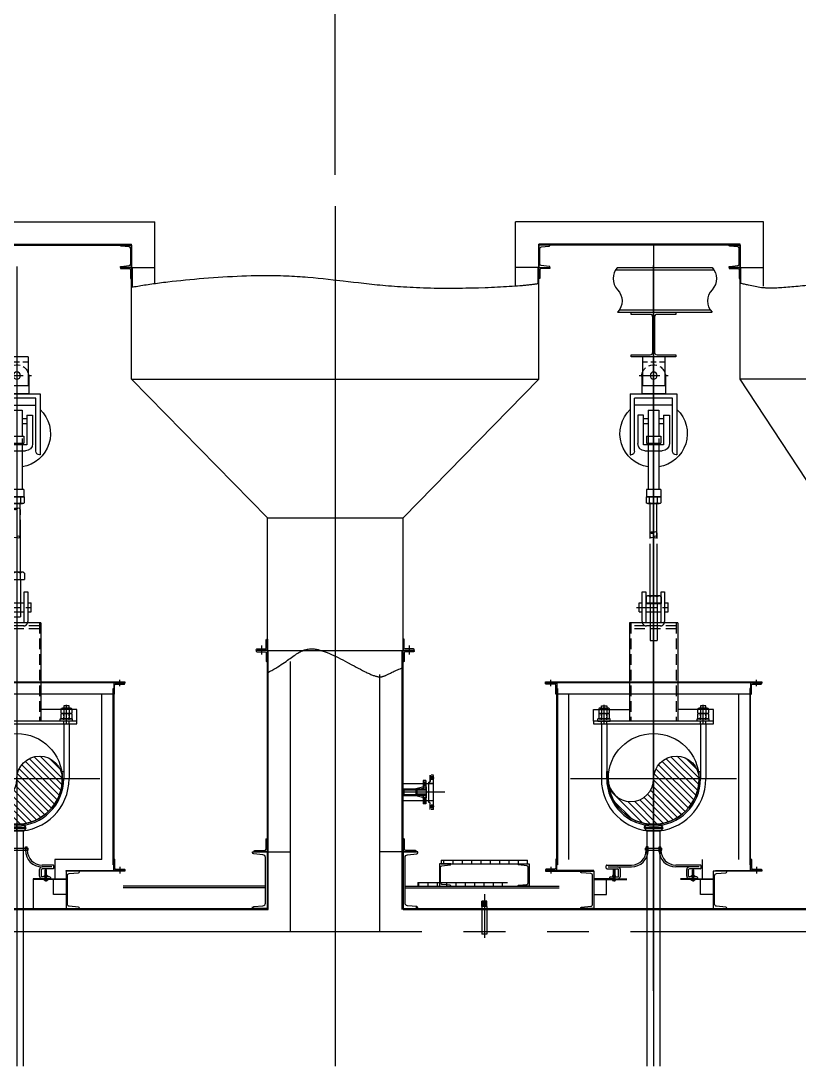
# Model space of a CAD drawing. Header units: millimetres. Extents: x 0 to 134087, y -49114 to 20834.
# Drawn here: x 131038 to 131690, y -39857 to -38981 of the extents above; entities that cross this region are included whole.
import ezdxf

# ---------------------------------------------------------------- set-up
doc = ezdxf.new("R2010")
doc.units = ezdxf.units.MM
doc.header["$LTSCALE"] = 35
for name, pattern in [('CENTER', [7, 4, -1, 1, -1]), ('JNK-CENTER', [34, 30, -1.5, 1, -1.5]), ('JNK-HIDDEN', [3, 2, -1]), ('JNK-PHANTOM', [15, 10, -1, 1, -1, 1, -1]), ('PHA', [30, 20, -2, 2, -2, 2, -2])]:
    doc.linetypes.add(name, pattern=pattern)
for name, color, linetype in [('C', 1, 'CENTER'), ('CEN-R', 1, 'JNK-CENTER'), ('CON-C', 4, 'Continuous'), ('CON-G', 3, 'Continuous'), ('CON-W', 7, 'Continuous'), ('CON-Y', 2, 'Continuous'), ('CONT-Y', 2, 'Continuous'), ('Dim-W', 7, 'Continuous'), ('HID-Y', 2, 'JNK-HIDDEN'), ('PAN-W', 6, 'PHA'), ('PHA-M', 6, 'JNK-PHANTOM'), ('PHA-W', 7, 'JNK-PHANTOM'), ('REF-R', 2, 'JNK-PHANTOM'), ('rev-1', 2, 'Continuous'), ('STL-OBJT', 7, 'Continuous'), ('TITLE', 7, 'Continuous')]:
    doc.layers.add(name, color=color, linetype=linetype)
doc.layers.add('CONT-G', color=3, linetype='Continuous', lineweight=25)

# ---------------------------------------------------------------- blocks, each defined once
blk = doc.blocks.new('pipesece')
at = {"layer": 'CON-W'}
blk.add_lwpolyline([(0.5, 0, 0.44), (0, 0, -0.44), (-0.5, 0, -0.44), (0, 0)], format="xyb", dxfattribs=at)
blk.add_lwpolyline([(-0.45, 0, 0.31383), (0, 0, 0.31383)], format="xyb", close=True, dxfattribs=at)
blk = doc.blocks.new('A$C59B53160')
at = {"layer": 'PHA-M'}
for p, q in [((-23.6, 235.8, -596.2), (-23.6, 659.9, -596.2)), ((23.6, 235.8, -596.2), (23.6, 659.9, -596.2)), ((-50.8, 229.2, -596.2), (-50.8, 186.1, -596.2)), ((38.4, 235.8, -596.2), (-38.4, 235.8, -596.2)), ((-23.7, 186.1, -596.2), (-23.7, 229.2, -596.2)), ((23.7, 186.1, -596.2), (23.7, 229.2, -596.2)), ((50.8, 229.2, -596.2), (50.8, 186.1, -596.2)), ((-50.8, 186.1, -596.2), (50.8, 186.1, -596.2)), ((-23.7, 186.1, -596.2), (-23.7, -63.4, -596.2)), ((23.7, 186.1, -596.2), (23.7, -63.4, -596.2)), ((-23.7, -63.4, -596.2), (23.7, -63.4, -596.2))]:
    blk.add_line(p, q, dxfattribs=at)
for centre, radius, start, end in [((-37.3, 218.6, -596.2), 17.2, 38.08711, 141.91289), ((0, 189.6, -596.2), 46.2, 59.10912, 120.89088), ((37.3, 218.6, -596.2), 17.2, 38.08711, 141.91289)]:
    blk.add_arc(centre, radius, start, end, dxfattribs=at)
at = {"layer": 'PHA-W', "xscale": 47.25751289335312, "yscale": 47.25751289335312, "zscale": 47.25751289335312}
blk.add_blockref('pipesece', (0, 659.9, -596.2), dxfattribs=at)
blk = doc.blocks.new('SP-FE2')
at = {"color": 1, "linetype": 'CENTER'}
blk.add_line((97.4, -104.1), (-97.6, -104.1), dxfattribs=at)
at = {"layer": 'CEN-R'}
blk.add_line((0, 58), (0, -1229), dxfattribs=at)
at = {"layer": 'CON-Y'}
blk.add_circle((-0.1, -104.1), 23.8, dxfattribs=at)
for start, end in [(133.81816, 260.83148), (279.1699, 46.18184)]:
    blk.add_arc((0, -494.1), 225.5, start, end, dxfattribs=at)
at = {"layer": 'CONT-Y'}
for p, q in [((-75, 20.9), (-75, -173)), ((-75, 20.9), (75, 20.9)), ((75, 20.9), (75, -173)), ((-40.3, -11.3), (-75, -11.3)), ((18.1, -11.3), (-17.5, -11.3)), ((75, -11.3), (40, -11.3)), ((-79.5, -110.9), (-79.5, -226.9)), ((79.5, -110.9), (79.5, -226.9)), ((-75, -173), (75, -173)), ((156.1, -226.9), (-156.1, -226.9)), ((-156.1, -226.9), (-156.1, -635.6)), ((-127.4, -255.9), (127.4, -255.9)), ((-127.4, -611.6), (-127.4, -255.9)), ((-79.5, -226.9), (79.5, -226.9)), ((127.4, -611.6), (127.4, -255.9)), ((156.1, -226.9), (156.1, -635.6)), ((-127.4, -303.9), (127.4, -303.9)), ((35.9, -336.4), (-35.9, -336.4)), ((-35.9, -336.4), (-35.9, -510.3)), ((35.9, -336.4), (35.9, -510.3)), ((-105.8, -370.1), (-105.8, -561)), ((-66.7, -370.1), (-105.8, -370.1)), ((-66.7, -370.1), (-66.7, -569.1)), ((-66.7, -394), (-35.9, -394)), ((35.9, -394), (66.7, -394)), ((66.7, -569.1), (66.7, -370.1)), ((66.7, -370.1), (105.8, -370.1)), ((105.8, -370.1), (105.8, -561)), ((-66.7, -427.5), (-35.9, -427.5)), ((35.9, -427.5), (66.7, -427.5)), ((47.9, -510.3), (-47.9, -510.3)), ((-47.9, -510.3), (-47.9, -558.2)), ((47.9, -558.2), (-47.9, -558.2)), ((-35.9, -526.6), (-35.9, -869)), ((-35.9, -558.2), (-35.9, -569.1)), ((35.9, -499), (35.9, -869)), ((35.9, -558.2), (35.9, -569.1)), ((47.9, -510.3), (47.9, -558.2)), ((-66.7, -569.1), (66.7, -569.1)), ((57.9, -608.9), (-57.9, -608.9)), ((-35.9, -608.9), (-35.9, -869)), ((35.9, -608.9), (35.9, -869)), ((-156.1, -635.6), (-151.4, -635.6)), ((156.1, -635.6), (151.4, -635.6)), ((-47.9, -869), (47.9, -869)), ((-47.9, -869), (-47.9, -916.9)), ((47.9, -869), (47.9, -916.9)), ((49, -916.9), (-49, -916.9)), ((-49, -916.9), (-49, -957.6)), ((-47.9, -916.9), (47.9, -916.9)), ((38, -963.2), (-38, -963.2)), ((-27, -957.6), (-27, -916.9)), ((25.6, -963.2), (-25.6, -963.2)), ((-22.2, -1186.9), (-22.2, -963.2)), ((22.2, -1186.9), (22.2, -963.2)), ((27, -957.6), (27, -916.9)), ((49, -916.9), (49, -957.6))]:
    blk.add_line(p, q, dxfattribs=at)
for centre, radius, start, end in [((0, -110.9), 79.5, 146.99817, 180), ((0, -110.9), 79.5, 122.59536, 146.99817), ((0, -110.9), 79.5, 66.30972, 106.00822), ((0, -110.9), 79.5, 33.00183, 46.57738), ((0, -110.9), 79.5, 0, 33.00183), ((-151.4, -611.6), 24, 270, 0), ((-57.9, -561), 47.9, 180, 270), ((57.9, -561), 47.9, 270, 0), ((151.4, -611.6), 24, 180, 270), ((-38, -949.6), 13.6, 216.07813, 323.92187), ((0, -894.9), 68.3, 246.67488, 293.32512), ((38, -949.6), 13.6, 216.07813, 323.92187)]:
    blk.add_arc(centre, radius, start, end, dxfattribs=at)
blk.add_ellipse((-11.1, -1186.9), major_axis=(-11.1, 0), ratio=0.480082, dxfattribs=at)
blk.add_ellipse((11.1, -1186.9), major_axis=(11.1, 0), ratio=0.480082, start_param=3.141593, end_param=6.283185, dxfattribs=at)
blk = doc.blocks.new('pipesec')
at = {"layer": 'CON-W'}
for p, q in [((0.121, 0.485), (0.485, 0.121)), ((0.244, 0.437), (0.437, 0.244)), ((0.248, 0.284), (0.499, 0.033)), ((0.23, 0.153), (0.489, -0.105)), ((0.247, 0.211), (0.498, -0.041)), ((0.012, 0), (0.36, -0.347)), ((0.075, 0.011), (0.394, -0.308)), ((0.126, 0.034), (0.425, -0.264)), ((0.169, 0.066), (0.451, -0.216)), ((0.204, 0.105), (0.473, -0.163)), ((-0.193, -0.092), (0.181, -0.466)), ((-0.156, -0.055), (0.232, -0.443)), ((-0.111, -0.026), (0.279, -0.415)), ((-0.056, -0.006), (0.321, -0.383)), ((-0.243, -0.191), (0.063, -0.496)), ((-0.223, -0.136), (0.125, -0.484)), ((-0.25, -0.258), (-0.008, -0.5)), ((-0.227, -0.355), (-0.105, -0.477))]:
    blk.add_line(p, q, dxfattribs=at)
blk.add_lwpolyline([(0, 0.5, -1), (0, 0, 1), (0, -0.5, 1)], format="xyb", dxfattribs=at)
blk = doc.blocks.new('A$C1C12395C')
at = {"layer": 'CEN-R'}
blk.add_line((0, 0), (0, 44.4), dxfattribs=at)
at = {"layer": 'CONT-G'}
for p, q in [((-61.1, 24.3), (-46.8, 44.4)), ((-61.1, 19.3), (-61.1, 24.3)), ((-61.1, 24.3), (61.1, 24.3)), ((-61.1, 19.3), (61.1, 19.3)), ((-61.1, 19.3), (-51, 5)), ((-44.4, 0), (-51, 5)), ((-51, 5), (51, 5)), ((-46.8, 44.4), (46.8, 44.4)), ((-44.4, 0), (44.4, 0)), ((44.4, 0), (51, 5)), ((61.1, 24.3), (46.8, 44.4)), ((61.1, 19.3), (51, 5)), ((61.1, 19.3), (61.1, 24.3))]:
    blk.add_line(p, q, dxfattribs=at)
blk = doc.blocks.new('A$C3B5754AF')
at = {"layer": 'CON-G'}
for p, q in [((-81.1, 32), (-27.5, 32)), ((-72.3, 28.6), (-72.3, -0.6)), ((-36.3, 28.6), (-36.3, -0.6)), ((-81.1, -4), (-27.5, -4)), ((-81.1, -4), (-27.5, -4)), ((-81.1, -40), (-27.5, -40)), ((-72.3, -7.4), (-72.3, -36.6)), ((-36.3, -7.4), (-36.3, -36.6))]:
    blk.add_line(p, q, dxfattribs=at)
for points in [[(-18.3, 28.6, 0.372659), (-36.3, 28.6, 0.186242), (-72.3, 28.6, 0.372659), (-90.3, 28.6), (-90.3, -0.6, 0.372659), (-72.3, -0.6, 0.186242), (-36.3, -0.6, 0.372659), (-18.3, -0.6)], [(-18.3, -7.4, 0.372659), (-36.3, -7.4, 0.186242), (-72.3, -7.4, 0.372659), (-90.3, -7.4), (-90.3, -36.6, 0.372659), (-72.3, -36.6, 0.186242), (-36.3, -36.6, 0.372659), (-18.3, -36.6)]]:
    blk.add_lwpolyline(points, format="xyb", close=True, dxfattribs=at)
blk = doc.blocks.new('A$C4ECB5571')
at = {"layer": 'CON-W', "color": 3}
for p, q in [((140, 128), (-188, 128)), ((-188, 64), (-188, 128)), ((-188, 64), (140, 64)), ((140, 64), (140, 128))]:
    blk.add_line(p, q, dxfattribs=at)
blk.add_lwpolyline([(-96, 416), (-96, 480), (48, 480), (48, 416)], dxfattribs=at)
at = {"layer": 'Dim-W', "color": 1}
for p, q in [((-24, 0), (-24, 501)), ((-24, 56), (-24, 480))]:
    blk.add_line(p, q, dxfattribs=at)
at = {"layer": 'HID-Y', "color": 2}
for points in [[(-96, 0), (-96, 320)], [(48, 0), (48, 320)]]:
    blk.add_lwpolyline(points, dxfattribs=at)
at = {"layer": 'CON-W', "xscale": 4, "yscale": 4, "zscale": 4}
blk.add_blockref('A$C3B5754AF', (193, 288), dxfattribs=at)
blk = doc.blocks.new('A$C31321E1F')
at = {"layer": 'C'}
blk.add_line((-114.5, 1150.4), (119.8, 1150.4), dxfattribs=at)
at = {"layer": 'CEN-R'}
for p, q in [((0, 1280.4), (0, -582.1)), ((397.9, 0), (-397.9, 0)), ((0, -450.9), (0, -555.9)), ((0, -450.9), (0, -555.9))]:
    blk.add_line(p, q, dxfattribs=at)
at = {"layer": 'CON-W', "color": 3}
for p, q in [((402.2, 386.2), (-402.2, 386.2)), ((-402.2, 386.2), (-402.2, 370.2)), ((-402.2, 370.2), (402.2, 370.2)), ((-350.2, 370.2), (-350.2, 0)), ((-314.2, 370.2), (-314.2, 0)), ((314.2, 370.2), (314.2, 0)), ((350.2, 370.2), (350.2, 0)), ((402.2, 370.2), (402.2, 386.2)), ((-314.2, 0), (-314.2, 50)), ((-314.2, 50), (-304.7, 50)), ((-304.7, 50), (-304.7, 0))]:
    blk.add_line(p, q, dxfattribs=at)
at = {"layer": 'CON-W'}
blk.add_line((-338.2, 370.2), (-314.2, 370.2), dxfattribs=at)
at = {"layer": 'CON-W', "color": 3}
for points in [[(-402.2, 386.2), (-402.2, 466.2), (-161.9, 466.2)], [(402.2, 386.2), (402.2, 466.2), (161.9, 466.2)], [(304.7, 0), (304.7, 50), (314.2, 50), (314.2, 0)]]:
    blk.add_lwpolyline(points, dxfattribs=at)
at = {"layer": 'CON-W'}
blk.add_circle((0, 0), 304.7, dxfattribs=at)
blk.add_circle((0, 0), 304.7, dxfattribs=at)
at = {"layer": 'CON-W', "color": 3}
for radius in [350.2, 314.2, 304.7]:
    blk.add_arc((0, 0), radius, 180, 0, dxfattribs=at)
at = {"layer": 'CONT-G'}
for p, q in [((-161.9, 1045.4), (-161.9, 386.2)), ((161.9, 1045.4), (-161.9, 1045.4)), ((161.9, 1045.4), (161.9, 386.2))]:
    blk.add_line(p, q, dxfattribs=at)
at = {"layer": 'HID-Y', "color": 2}
for p, q in [((-151.6, 1045.4), (-151.6, 386.2)), ((151.6, 1025.4), (-151.6, 1025.4)), ((151.6, 1005.4), (-151.6, 1005.4)), ((151.6, 1045.4), (151.6, 386.2))]:
    blk.add_line(p, q, dxfattribs=at)
at = {"layer": 'PAN-W'}
for p, q in [((-96.9, 1180.4), (-76.9, 1180.4)), ((-96.9, 1120.4), (-96.9, 1180.4)), ((-52.9, 1180.4), (50, 1180.4)), ((74, 1180.4), (96.9, 1180.4)), ((96.9, 1120.4), (96.9, 1180.4)), ((-96.9, 1120.4), (-76.9, 1120.4)), ((-52.9, 1120.4), (50, 1120.4)), ((74, 1120.4), (96.9, 1120.4))]:
    blk.add_line(p, q, dxfattribs=at)
blk.add_lwpolyline([(-52.9, 1055.4, 0.414214), (-46.9, 1049.4), (44, 1049.4, 0.414214), (50, 1055.4), (50, 1255.4), (74, 1255.4), (74, 1055.4, -0.414214), (44, 1025.4), (-46.9, 1025.4, -0.414214), (-76.9, 1055.4), (-76.9, 1255.4), (-52.9, 1255.4)], format="xyb", close=True, dxfattribs=at)
at = {"xscale": -609.4, "yscale": 609.4, "zscale": 609.4, "rotation": 90}
blk.add_blockref('pipesec', (0, 0), dxfattribs=at)
at = {"layer": 'CON-W', "yscale": 0.25, "zscale": 0.25}
for p, xscale in [((-326.2, 370.2), 0.25), ((326.2, 370.2), -0.25)]:
    blk.add_blockref('A$C4ECB5571', p, dxfattribs=dict(at, xscale=xscale))
blk = doc.blocks.new("4'' O2")
at = {"layer": 'CEN-R'}
blk.add_line((275.61, 0), (0, 0), dxfattribs=at)
at = {"layer": 'CON-Y'}
for p, q in [((176, 71.15), (176, 114.5)), ((176, 114.5), (176, 71.95)), ((200, -78.6), (200, 78.6)), ((200, -78.6), (200, 78.6)), ((200, 57.15), (0, 57.15)), ((167, -67.45), (167, 67.45)), ((171.5, 67.45), (167, 67.45)), ((200, 58.05), (167, 58.05)), ((200, -57.15), (0, -57.15)), ((200, -58.05), (167, -58.05)), ((171.5, -67.45), (167, -67.45)), ((176, -114.5), (176, -71.95)), ((200, -78.6), (198.4, -78.6)), ((198.4, -114.5), (198.4, -78.6))]:
    blk.add_line(p, q, dxfattribs=at)
for centre, start, end in [((171.5, 71.95), 270, 0), ((171.5, -71.95), 0, 90)]:
    blk.add_arc(centre, 4.5, start, end, dxfattribs=at)
at = {"layer": 'HID-Y', "ltscale": 0.2}
for p, q in [((203, 95.25), (173, 95.25)), ((198.4, 114.5), (176, 114.5)), ((198.4, 104.75), (176, 104.75)), ((198.4, 85.75), (176, 85.75)), ((198.4, 78.6), (198.4, 114.5)), ((200, 78.6), (198.4, 78.6)), ((203, -95.25), (173, -95.25)), ((198.4, -85.75), (176, -85.75)), ((198.4, -104.75), (176, -104.75)), ((198.4, -114.5), (176, -114.5))]:
    blk.add_line(p, q, dxfattribs=at)
for points in [[(198.4, 85.75), (198.4, 104.75), (176, 85.75), (176, 104.75)], [(198.4, -104.75), (198.4, -85.75), (176, -104.75), (176, -85.75)]]:
    blk.add_solid(points, dxfattribs=at)
blk = doc.blocks.new('N-FLG SIDE 1.00 300 WNRF')
at = {"layer": 'CEN-R'}
for p, q in [((-44.5, 2), (-44.5, -19.5)), ((0, 21.8), (0, -163.5)), ((44.5, 2), (44.5, -19.5))]:
    blk.add_line(p, q, dxfattribs=at)
at = {"layer": 'CON-Y'}
for p, q in [((-25.4, 0), (-25.4, -1.6)), ((-25.4, 0), (25.4, 0)), ((-13.3, 0), (-13.3, -61.9)), ((13.3, 0), (13.3, -61.9)), ((25.4, 0), (25.4, -1.6)), ((-62, -1.6), (-62, -17.5)), ((-62, -1.6), (-25.4, -1.6)), ((-62, -17.5), (-30.5, -17.5)), ((-54, -1.6), (-54, -17.5)), ((-34.9, -1.6), (-34.9, -17.5)), ((-26.1, -21), (-16.8, -61.9)), ((-16.8, -61.9), (16.8, -61.9)), ((26.1, -21), (16.8, -61.9)), ((25.4, -1.6), (62, -1.6)), ((30.5, -17.5), (62, -17.5)), ((35, -1.6), (35, -17.5)), ((54, -1.6), (54, -17.5)), ((62, -1.6), (62, -17.5)), ((-16.7, -150), (16.7, -150))]:
    blk.add_line(p, q, dxfattribs=at)
blk.add_lwpolyline([(-16.7, -150), (-16.7, -61.9), (16.7, -61.9), (16.7, -150)], dxfattribs=at)
for centre, start, end in [((-30.5, -22), 12.87675, 90), ((30.5, -22), 90, 167.12325)]:
    blk.add_arc(centre, 4.5, start, end, dxfattribs=at)
blk = doc.blocks.new('A$C3C2347C1')
at = {"layer": 'CON-G'}
blk.add_blockref('N-FLG SIDE 1.00 300 WNRF', (0, 150), dxfattribs=at)
blk = doc.blocks.new('N-FLG SIDE 1.50 300 WNRF')
at = {"layer": 'CEN-R'}
for p, q in [((-57.1, 3), (-57.1, -27)), ((0, 15), (0, -166)), ((57.2, 3), (57.2, -27))]:
    blk.add_line(p, q, dxfattribs=at)
at = {"layer": 'CON-G'}
blk.add_line((-24.2, -68.3), (24.2, -68.3), dxfattribs=at)
at = {"layer": 'CON-Y'}
for p, q in [((-36.5, 0), (-36.5, -1.6)), ((-36.5, 0), (36.5, 0)), ((-20.4, 0), (-20.4, -68.3)), ((20.5, 0), (20.5, -68.3)), ((36.5, 0), (36.5, -1.6)), ((-78, -1.6), (-36.5, -1.6)), ((-78, -1.6), (-78, -21)), ((-78, -21), (-38.5, -21)), ((-68.1, -1.6), (-68.1, -21)), ((-46.1, -1.6), (-46.1, -21)), ((-34.2, -24.5), (-24.2, -68.3)), ((-24.2, -68.3), (24.2, -68.3)), ((-24.2, -150), (-24.2, -68.3)), ((34.2, -24.5), (24.2, -68.3)), ((24.2, -68.3), (24.2, -150)), ((36.5, -1.6), (78, -1.6)), ((38.5, -21), (78, -21)), ((46.2, -1.6), (46.2, -21)), ((68.2, -1.6), (68.2, -21)), ((78, -1.6), (78, -21)), ((-24.2, -150), (24.2, -150))]:
    blk.add_line(p, q, dxfattribs=at)
for centre, start, end in [((-38.5, -25.5), 12.86184, 90), ((38.5, -25.5), 90, 167.13816)]:
    blk.add_arc(centre, 4.5, start, end, dxfattribs=at)
blk = doc.blocks.new('A$C0E694495')
at = {"layer": 'CON-G'}
blk.add_blockref('N-FLG SIDE 1.50 300 WNRF', (0, 150), dxfattribs=at)
blk = doc.blocks.new('seal boots-1')
at = {"layer": 'CEN-R'}
for p, q in [((-265, -146.2), (-265, -233.6)), ((265, -146.2), (265, -233.6))]:
    blk.add_line(p, q, dxfattribs=at)
at = {"layer": 'CON-C'}
for p, q in [((-55, -22.9), (-55, -10.4)), ((-55, -10.4), (55, -10.4)), ((-55, -22.9), (55, -22.9)), ((55, -22.9), (55, -10.4))]:
    blk.add_line(p, q, dxfattribs=at)
at = {"layer": 'CON-G'}
for p, q in [((-49, -23), (-49, 0)), ((-36.5, 0), (-49, 0)), ((-36.5, -35.5), (-36.5, 0)), ((36.5, -35.5), (36.5, 0)), ((36.5, 0), (49, 0)), ((49, -23), (49, 0)), ((-318, -143), (-318, -128)), ((-313, -123), (-149, -123)), ((-305.5, -135.5), (-149, -135.5)), ((313, -123), (149, -123)), ((305.5, -135.5), (149, -135.5)), ((318, -143), (318, -128)), ((-313, -148), (-240, -148)), ((-290, -202.4), (-240, -202.4)), ((-272.4, -192.4), (-257.6, -192.4)), ((-272.4, -202.4), (-257.6, -202.4)), ((-260, -155.9), (-270, -155.9)), ((-270, -193.3), (-270, -201.5)), ((-260, -193.3), (-260, -201.5)), ((-235, -197.4), (-235, -153)), ((-222.5, -197.4), (-222.5, -153)), ((222.5, -197.4), (222.5, -153)), ((235, -197.4), (235, -153)), ((313, -148), (240, -148)), ((290, -202.4), (240, -202.4)), ((272.4, -192.4), (257.6, -192.4)), ((272.4, -202.4), (257.6, -202.4)), ((260, -155.9), (270, -155.9)), ((260, -193.3), (260, -201.5)), ((270, -193.3), (270, -201.5)), ((-260, -214.9), (-400, -214.9)), ((-257.6, -226.9), (-272.4, -226.9)), ((257.6, -226.9), (272.4, -226.9)), ((260, -214.9), (400, -214.9))]:
    blk.add_line(p, q, dxfattribs=at)
for points in [[(-295, -207.4), (-295, -209.9, 0.414214), (-290, -214.9), (-180, -214.9)], [(295, -207.4), (295, -209.9, -0.414214), (290, -214.9), (180, -214.9)]]:
    blk.add_lwpolyline(points, format="xyb", dxfattribs=at)
for points in [[(-255, -193.3, 0.372659), (-260, -193.3, 0.186242), (-270, -193.3, 0.372659), (-275, -193.3), (-275, -201.5, 0.372659), (-270, -201.5, 0.186242), (-260, -201.5, 0.372659), (-255, -201.5)], [(255, -193.3, -0.372659), (260, -193.3, -0.186242), (270, -193.3, -0.372659), (275, -193.3), (275, -201.5, -0.372659), (270, -201.5, -0.186242), (260, -201.5, -0.372659), (255, -201.5)], [(-275, -226, 0.372659), (-270, -226, 0.186242), (-260, -226, 0.372659), (-255, -226), (-255, -219.9), (-275, -219.9)], [(275, -226, -0.372659), (270, -226, -0.186242), (260, -226, -0.372659), (255, -226), (255, -219.9), (275, -219.9)]]:
    blk.add_lwpolyline(points, format="xyb", close=True, dxfattribs=at)
at = {"layer": 'CON-G', "color": 7}
for points in [[(-270, -216.6), (-269, -214.9), (-269, -154.9)], [(-260, -216.6), (-261, -214.9), (-261, -154.9)], [(260, -216.6), (261, -214.9), (261, -154.9)], [(270, -216.6), (269, -214.9), (269, -154.9)]]:
    blk.add_lwpolyline(points, dxfattribs=at)
at = {"layer": 'CON-G'}
for points in [[(-270, -226), (-270, -155.9), (-269, -154.9), (-261, -154.9), (-260, -155.9), (-260, -226)], [(270, -226), (270, -155.9), (269, -154.9), (261, -154.9), (260, -155.9), (260, -226)], [(-400, -219.9), (-180, -219.9)], [(-400, -319.9), (-315, -319.9), (-315, -219.9)], [(400, -219.9), (180, -219.9)], [(400, -319.9), (315, -319.9), (315, -219.9)]]:
    blk.add_lwpolyline(points, dxfattribs=at)
for centre, radius, start, end in [((-149, -23), 100, 270, 0), ((-149, -23), 112.5, 270, 0), ((149, -23), 112.5, 180, 270), ((149, -23), 100, 180, 270), ((-313, -128), 5, 90, 180), ((-240, -153), 17.5, 0, 90), ((240, -153), 17.5, 90, 180), ((313, -128), 5, 0, 90), ((-313, -143), 5, 180, 270), ((-290, -207.4), 5, 90, 180), ((-240, -153), 5, 0, 90), ((-240, -197.4), 5, 270, 0), ((-240, -197.4), 17.5, 270, 0), ((240, -197.4), 17.5, 180, 270), ((240, -153), 5, 90, 180), ((240, -197.4), 5, 180, 270), ((290, -207.4), 5, 0, 90), ((313, -143), 5, 270, 0)]:
    blk.add_arc(centre, radius, start, end, dxfattribs=at)
at = {"layer": 'CONT-G'}
for points in [[(-400, -164.9), (-400, -414.9), (-490, -414.9), (-490, -411.9, -0.388879), (-483.6, -404.9), (-421.8, -399.5, 0.388879), (-409, -385.5), (-409, -194.3, 0.388879), (-421.8, -180.3), (-483.6, -174.9, -0.388879), (-490, -167.9), (-490, -164.9)], [(400, -164.9), (400, -414.9), (490, -414.9), (490, -411.9, 0.388879), (483.6, -404.9), (421.8, -399.5, -0.388879), (409, -385.5), (409, -194.3, -0.388879), (421.8, -180.3), (483.6, -174.9, 0.388879), (490, -167.9), (490, -164.9)]]:
    blk.add_lwpolyline(points, format="xyb", close=True, dxfattribs=at)
at = {"layer": 'PHA-M'}
blk.add_line((325, -84.9), (325, -214.9), dxfattribs=at)
blk = doc.blocks.new('A$C441D45B8')
at = {"layer": 'CEN-R'}
for p, q in [((95.63, 670.3), (95.63, 313.43)), ((95.63, 423.1), (95.63, 313.43)), ((4.38, 318.43), (4.38, 323.93)), ((181.88, 318.43), (181.88, 323.93)), ((95.63, 310.35), (95.63, 171.25)), ((165.18, 240.8), (26.08, 240.8)), ((95.63, 197.16), (95.63, 0)), ((4.38, 166.92), (4.38, 161.42)), ((181.88, 166.92), (181.88, 161.42)), ((53.75, 165.63), (53.75, 154.71)), ((120, 165.63), (120, 154.71))]:
    blk.add_line(p, q, dxfattribs=at)
at = {"layer": 'CON-C'}
for p, q in [((86.17, 181.04), (86.17, 182.61)), ((86.17, 182.61), (105.09, 182.61)), ((86.17, 181.04), (105.09, 181.04)), ((105.09, 181.04), (105.09, 182.61))]:
    blk.add_line(p, q, dxfattribs=at)
at = {"layer": 'CON-G'}
for p, q in [((86.92, 181.03), (86.92, 183.91)), ((88.48, 183.91), (86.92, 183.91)), ((88.48, 181.04), (88.48, 183.91)), ((102.77, 181.04), (102.77, 183.91)), ((102.77, 183.91), (104.34, 183.91)), ((104.34, 181.03), (104.34, 183.91)), ((47.13, 166.03), (47.13, 167.91)), ((47.76, 168.53), (74.42, 168.53)), ((48.69, 166.97), (74.42, 166.97)), ((126, 168.53), (116.84, 168.53)), ((125.06, 166.97), (116.84, 166.97)), ((126.63, 166.03), (126.63, 167.91)), ((47.76, 165.41), (56.88, 165.41)), ((50.63, 158.61), (56.88, 158.61)), ((52.82, 159.86), (54.68, 159.86)), ((52.82, 158.61), (54.68, 158.61)), ((54.38, 164.42), (53.13, 164.42)), ((53.13, 159.74), (53.13, 158.73)), ((54.38, 159.74), (54.38, 158.73)), ((57.5, 159.24), (57.5, 164.78)), ((59.06, 159.24), (59.06, 164.78)), ((114.69, 159.24), (114.69, 164.78)), ((116.25, 159.24), (116.25, 164.78)), ((126, 165.41), (116.88, 165.41)), ((123.13, 158.61), (116.88, 158.61)), ((120.93, 159.86), (119.07, 159.86)), ((120.93, 158.61), (119.07, 158.61)), ((119.38, 164.42), (120.63, 164.42)), ((119.38, 159.74), (119.38, 158.73)), ((120.63, 159.74), (120.63, 158.73)), ((54.38, 157.05), (36.88, 157.05)), ((54.68, 155.55), (52.82, 155.55)), ((119.07, 155.55), (120.93, 155.55)), ((119.38, 157.05), (136.88, 157.05))]:
    blk.add_line(p, q, dxfattribs=at)
for points in [[(0, 322.05), (186.26, 322.05), (186.26, 321.43), (0, 321.43)], [(9.38, 168.67), (10, 168.67), (10, 316.68), (9.38, 316.68)], [(176.88, 168.67), (176.26, 168.67), (176.26, 316.68), (176.88, 316.68)], [(36.88, 163.92), (0, 163.92), (0, 163.3), (36.88, 163.3)], [(136.88, 163.92), (186.26, 163.92), (186.26, 163.3), (136.88, 163.3)]]:
    blk.add_lwpolyline(points, close=True, dxfattribs=at)
for points in [[(9.38, 321.05), (9.38, 311.68), (9.13, 311.68, -0.414214), (8.63, 312.18), (8.63, 319.24, 0.414214), (7.56, 320.3), (0.5, 320.3, -0.414214), (0, 320.8), (0, 321.05)], [(176.88, 321.05), (176.88, 311.68), (177.13, 311.68, 0.414214), (177.63, 312.18), (177.63, 319.24, -0.414214), (178.69, 320.3), (185.76, 320.3, 0.414214), (186.26, 320.8), (186.26, 321.05)], [(9.38, 164.3), (9.38, 173.67), (9.13, 173.67, 0.414214), (8.63, 173.17), (8.63, 166.11, -0.414214), (7.56, 165.05), (0.5, 165.05, 0.414214), (0, 164.55), (0, 164.3)], [(176.88, 164.3), (176.88, 173.67), (177.13, 173.67, -0.414214), (177.63, 173.17), (177.63, 166.11, 0.414214), (178.69, 165.05), (185.76, 165.05, -0.414214), (186.26, 164.55), (186.26, 164.3)], [(55, 159.74, 0.372659), (54.38, 159.74, 0.186242), (53.13, 159.74, 0.372659), (52.5, 159.74), (52.5, 158.73, 0.372659), (53.13, 158.73, 0.186242), (54.38, 158.73, 0.372659), (55, 158.73)], [(118.75, 159.74, -0.372659), (119.38, 159.74, -0.186242), (120.63, 159.74, -0.372659), (121.25, 159.74), (121.25, 158.73, -0.372659), (120.63, 158.73, -0.186242), (119.38, 158.73, -0.372659), (118.75, 158.73)], [(52.5, 155.66, 0.372659), (53.13, 155.66, 0.186242), (54.38, 155.66, 0.372659), (55, 155.66), (55, 156.42), (52.5, 156.42)], [(121.25, 155.66, -0.372659), (120.63, 155.66, -0.186242), (119.38, 155.66, -0.372659), (118.75, 155.66), (118.75, 156.42), (121.25, 156.42)]]:
    blk.add_lwpolyline(points, format="xyb", close=True, dxfattribs=at)
for points in [[(50, 157.99), (50, 157.67, 0.414214), (50.63, 157.05), (64.38, 157.05)], [(123.75, 157.99), (123.75, 157.67, -0.414214), (123.13, 157.05), (109.38, 157.05)]]:
    blk.add_lwpolyline(points, format="xyb", dxfattribs=at)
at = {"layer": 'CON-G', "color": 7}
for points in [[(53.13, 156.83), (53.25, 157.05), (53.25, 164.55)], [(54.38, 156.83), (54.25, 157.05), (54.25, 164.55)], [(119.38, 156.83), (119.5, 157.05), (119.5, 164.55)], [(120.63, 156.83), (120.5, 157.05), (120.5, 164.55)]]:
    blk.add_lwpolyline(points, dxfattribs=at)
at = {"layer": 'CON-G'}
for points in [[(53.13, 155.66), (53.13, 164.42), (53.25, 164.55), (54.25, 164.55), (54.38, 164.42), (54.38, 155.66)], [(120.63, 155.66), (120.63, 164.42), (120.5, 164.55), (119.5, 164.55), (119.38, 164.42), (119.38, 155.66)], [(36.88, 156.42), (64.38, 156.42)], [(36.88, 143.92), (47.5, 143.92), (47.5, 156.42)], [(136.88, 156.42), (109.38, 156.42)], [(136.88, 143.92), (126.25, 143.92), (126.25, 156.42)]]:
    blk.add_lwpolyline(points, dxfattribs=at)
blk.add_circle((95.63, 240.8), 38.09, dxfattribs=at)
for centre, radius, start, end in [((74.42, 181.03), 12.5, 270, 0), ((74.42, 181.03), 14.06, 270, 0), ((116.84, 181.03), 14.06, 180, 270), ((116.84, 181.03), 12.5, 180, 270), ((47.76, 167.91), 0.625, 90, 180), ((56.88, 164.78), 2.19, 0, 90), ((116.88, 164.78), 2.19, 90, 180), ((126, 167.91), 0.625, 0, 90), ((47.76, 166.03), 0.625, 180, 270), ((50.63, 157.99), 0.625, 90, 180), ((56.88, 164.78), 0.625, 0, 90), ((56.88, 159.24), 0.625, 270, 0), ((56.88, 159.24), 2.19, 270, 0), ((116.88, 159.24), 2.19, 180, 270), ((116.88, 164.78), 0.625, 90, 180), ((116.88, 159.24), 0.625, 180, 270), ((123.13, 157.99), 0.625, 0, 90), ((126, 166.03), 0.625, 270, 0)]:
    blk.add_arc(centre, radius, start, end, dxfattribs=at)
at = {"layer": 'CONT-G'}
for p, q in [((101.19, 197.16), (90.07, 197.16)), ((90.07, 197.16), (90.07, 0)), ((101.19, 0), (101.19, 197.16))]:
    blk.add_line(p, q, dxfattribs=at)
for points in [[(36.88, 163.3), (36.88, 132.05), (25.63, 132.05), (25.63, 132.43, -0.388879), (26.42, 133.3), (34.15, 133.98, 0.388879), (35.75, 135.72), (35.75, 159.63, 0.388879), (34.15, 161.37), (26.42, 162.05, -0.388879), (25.63, 162.92), (25.63, 163.3)], [(136.88, 163.3), (136.88, 132.05), (148.13, 132.05), (148.13, 132.43, 0.388879), (147.33, 133.3), (139.6, 133.98, -0.388879), (138.01, 135.72), (138.01, 159.63, -0.388879), (139.6, 161.37), (147.33, 162.05, 0.388879), (148.13, 162.92), (148.13, 163.3)]]:
    blk.add_lwpolyline(points, format="xyb", close=True, dxfattribs=at)
at = {"layer": 'PHA-M'}
for p, q in [((46.25, 173.3), (46.25, 157.05)), ((127.5, 173.3), (127.5, 157.05)), ((64.38, 157.05), (64.38, 131.3)), ((109.38, 157.05), (109.38, 131.3))]:
    blk.add_line(p, q, dxfattribs=at)
at = {"layer": 'REF-R'}
for p, q in [((10, 312.05), (176.26, 312.05)), ((19.38, 173.3), (19.38, 312.05)), ((166.88, 173.3), (166.88, 312.05)), ((46.25, 173.3), (19.38, 173.3)), ((166.88, 173.3), (127.5, 173.3))]:
    blk.add_line(p, q, dxfattribs=at)
at = {"xscale": -76.17796004932754, "yscale": 76.17796004932754, "zscale": 76.17796004932754, "rotation": 90}
blk.add_blockref('pipesec', (95.63, 240.8), dxfattribs=at)
at = {"layer": 'CON-W', "xscale": 0.1250048573175745, "yscale": 0.1250048573175745, "zscale": 0.1250048573175745}
blk.add_blockref('A$C31321E1F', (95.63, 240.8), dxfattribs=at)
at = {"layer": 'Dim-W', "xscale": 0.1250048573175745, "yscale": 0.1250048573175745, "zscale": 0.1250048573175745}
blk.add_blockref('A$C1C12395C', (95.63, 197.16), dxfattribs=at)
at = {"layer": 'rev-1', "xscale": 0.125, "yscale": 0.125, "zscale": 0.125}
blk.add_blockref('A$C59B53160', (95.63, 384.6), dxfattribs=at)
at = {"layer": 'STL-OBJT', "xscale": -0.125, "yscale": 0.125, "zscale": 0.125}
blk.add_blockref('SP-FE2', (95.63, 591.94), dxfattribs=at)

msp = doc.modelspace()

# ---------------------------------------------------------------- hatches: boundary and pattern name
at = {"layer": 'Dim-W'}
h = msp.add_hatch(dxfattribs=at)
h.set_pattern_fill('ANSI31', color=256, scale=62.5, angle=45)
h.set_pattern_definition([(90, (108447.2794, -42599.3895), (-7.8125, 1e-15), [])])
h.paths.add_polyline_path([(131390.2999, -39684.363), (131462.7999, -39684.363), (131462.7999, -39687.488), (131390.2999, -39687.488)])
h = msp.add_hatch(dxfattribs=at)
h.set_pattern_fill('ANSI31', color=256, scale=62.5, angle=45)
h.set_pattern_definition([(90, (109785.6544, -42618.1395), (-7.8125, 1e-15), [])])
h.paths.add_polyline_path([(131370.9249, -39703.113), (131445.9249, -39703.113), (131445.9249, -39706.238), (131370.9249, -39706.238)])

# ---------------------------------------------------------------- linework, layer by layer
at = {"layer": 'CEN-R'}
for p, q in [((131301.5499, -39136.1968), (131301.5499, -39857.0393)), ((131568.4249, -39167.988), (131568.4249, -39524.863)), ((131568.4249, -39792.0751), (131568.4249, -39185.7991)), ((131568.4249, -39794.0735), (131568.4249, -39187.488)), ((131482.1749, -39538.613), (131482.1749, -39533.113)), ((131654.6749, -39538.613), (131654.6749, -39533.113)), ((131568.4249, -39546.6875), (131568.4249, -39685.788)), ((131637.9749, -39616.2375), (131498.8749, -39616.2375)), ((131568.4249, -39659.8812), (131568.4249, -39857.0393)), ((131482.1749, -39690.113), (131482.1749, -39695.613)), ((131654.6749, -39690.113), (131654.6749, -39695.613)), ((131426.5499, -39713.0406), (131426.5499, -39749.3821))]:
    msp.add_line(p, q, dxfattribs=at)
at = {"layer": 'CON-G'}
for p, q in [((131008.6749, -39167.988), (131130.9249, -39167.988)), ((131130.9249, -39187.488), (131130.9249, -39167.988)), ((131472.1749, -39187.488), (131472.1749, -39167.988)), ((131641.0499, -39167.988), (131472.1749, -39167.988)), ((131641.0499, -39187.488), (131641.0499, -39167.988)), ((131004.2999, -39168.738), (131122.4307, -39168.738)), ((131631.6749, -39168.738), (131480.669, -39168.738)), ((131130.9249, -39187.488), (131131.5499, -39187.488)), ((131130.9249, -39281.238), (131130.9249, -39187.488)), ((131130.9249, -39187.488), (131131.5499, -39187.488)), ((131131.5499, -39203.8975), (131131.5499, -39187.488)), ((131472.1749, -39187.488), (131471.5499, -39187.488)), ((131471.5499, -39200.9892), (131471.5499, -39187.488)), ((131472.1749, -39187.488), (131471.5499, -39187.488)), ((131472.1749, -39281.238), (131472.1749, -39187.488)), ((131536.7054, -39189.363), (131618.8818, -39189.363)), ((131538.1992, -39187.488), (131617.388, -39187.488)), ((131641.0499, -39187.488), (131641.6749, -39187.488)), ((131641.0499, -39187.488), (131641.6749, -39187.488)), ((131641.0499, -39281.238), (131641.0499, -39187.488)), ((131641.6749, -39200.9892), (131641.6749, -39187.488)), ((131538.1992, -39224.988), (131617.388, -39224.988)), ((131539.693, -39223.113), (131615.8942, -39223.113)), ((131244.6749, -39397.488), (131130.9249, -39281.238)), ((131130.9249, -39281.238), (131472.1749, -39281.238)), ((131358.4249, -39397.488), (131472.1749, -39281.238)), ((131831.0499, -39281.238), (131641.0499, -39281.238)), ((131717.2999, -39397.488), (131641.0499, -39281.238)), ((131244.6749, -39725.738), (131244.6749, -39397.488)), ((131244.6749, -39397.488), (131358.4249, -39397.488)), ((131358.4249, -39725.738), (131358.4249, -39397.488)), ((131239.6749, -39504.561), (131239.6749, -39511.9207)), ((131244.6749, -39508.738), (131358.4249, -39508.738)), ((131245.2999, -39725.738), (131245.2999, -39508.738)), ((131357.7999, -39725.738), (131357.7999, -39508.738)), ((131363.4249, -39504.561), (131363.4249, -39511.9207)), ((131243.0499, -39706.238), (131123.9249, -39706.238)), ((131243.0499, -39707.5505), (131123.9249, -39707.5505)), ((131359.5499, -39706.238), (131489.1749, -39706.238)), ((131359.5499, -39707.5505), (131489.1749, -39707.5505)), ((131428.6436, -39718.738), (131424.4561, -39718.738)), ((131424.4561, -39723.113), (131424.4561, -39718.738)), ((131428.6436, -39723.113), (131428.6436, -39718.738)), ((130703.9249, -39724.988), (131245.2999, -39724.988)), ((130703.9249, -39725.738), (131245.2999, -39725.738)), ((131232.1749, -39724.988), (131232.1749, -39723.563)), ((131358.4249, -39724.988), (131899.1749, -39724.988)), ((131358.4249, -39725.738), (131899.1749, -39725.738)), ((131369.6749, -39724.988), (131369.6749, -39723.563)), ((131424.4561, -39723.113), (131424.4561, -39746.363)), ((131428.6436, -39723.113), (131424.4561, -39723.113)), ((131428.6436, -39723.113), (131428.6436, -39746.363)), ((131621.6749, -39724.988), (131621.6749, -39725.738)), ((131428.6436, -39746.363), (131424.4561, -39746.363))]:
    msp.add_line(p, q, dxfattribs=at)
for points in [[(131130.9249, -39168.738), (131130.9249, -39187.488), (131121.5499, -39187.488), (131121.5499, -39187.1853, -0.38887873), (131122.1204, -39186.5627), (131128.9713, -39185.9633, 0.38887873), (131130.1124, -39184.7181), (131130.1124, -39171.508, 0.38887873), (131128.9713, -39170.2628), (131122.1204, -39169.6634, -0.38887873), (131121.5499, -39169.0408), (131121.5499, -39168.738)], [(131472.1749, -39168.738), (131472.1749, -39187.488), (131481.5499, -39187.488), (131481.5499, -39187.1853, 0.38887873), (131480.9794, -39186.5627), (131474.1284, -39185.9633, -0.38887873), (131472.9874, -39184.7181), (131472.9874, -39171.508, -0.38887873), (131474.1284, -39170.2628), (131480.9794, -39169.6634, 0.38887873), (131481.5499, -39169.0408), (131481.5499, -39168.738)], [(131641.0499, -39168.738), (131641.0499, -39187.488), (131631.6749, -39187.488), (131631.6749, -39187.1853, -0.38887873), (131632.2454, -39186.5627), (131639.0963, -39185.9633, 0.38887873), (131640.2374, -39184.7181), (131640.2374, -39171.508, 0.38887873), (131639.0963, -39170.2628), (131632.2454, -39169.6634, -0.38887873), (131631.6749, -39169.0408), (131631.6749, -39168.738)], [(131121.5499, -39187.488), (131121.5499, -39187.9255, 0.41421356), (131122.1124, -39188.488), (131129.0499, -39188.488, -0.41421356), (131129.9249, -39189.363), (131129.9249, -39196.3005, 0.41421356), (131130.4874, -39196.863), (131130.9249, -39196.863), (131130.9249, -39187.488)], [(131481.5499, -39187.488), (131481.5499, -39187.9255, -0.41421356), (131480.9874, -39188.488), (131474.0499, -39188.488, 0.41421356), (131473.1749, -39189.363), (131473.1749, -39196.3005, -0.41421356), (131472.6124, -39196.863), (131472.1749, -39196.863), (131472.1749, -39187.488)], [(131631.6749, -39187.488), (131631.6749, -39187.9255, 0.41421356), (131632.2374, -39188.488), (131639.1749, -39188.488, -0.41421356), (131640.0499, -39189.363), (131640.0499, -39196.3005, 0.41421356), (131640.6124, -39196.863), (131641.0499, -39196.863), (131641.0499, -39187.488)], [(131549.6749, -39262.488), (131549.6749, -39260.613), (131565.5499, -39260.613, 0.41421356), (131567.7999, -39258.363), (131567.7999, -39229.113, 0.41421356), (131565.5499, -39226.863), (131549.6749, -39226.863), (131549.6749, -39224.988), (131587.1749, -39224.988), (131587.1749, -39226.863), (131571.2999, -39226.863, 0.41421356), (131569.0499, -39229.113), (131569.0499, -39258.363, 0.41421356), (131571.2999, -39260.613), (131587.1749, -39260.613), (131587.1749, -39262.488)], [(131235.2999, -39508.363), (131235.2999, -39507.9255, -0.41421356), (131235.8624, -39507.363), (131242.7999, -39507.363, 0.41421356), (131243.6749, -39506.488), (131243.6749, -39499.5505, -0.41421356), (131244.2374, -39498.988), (131244.6749, -39498.988), (131244.6749, -39508.363)], [(131367.7999, -39508.363), (131367.7999, -39507.9255, 0.41421356), (131367.2374, -39507.363), (131360.2999, -39507.363, -0.41421356), (131359.4249, -39506.488), (131359.4249, -39499.5505, 0.41421356), (131358.8624, -39498.988), (131358.4249, -39498.988), (131358.4249, -39508.363)], [(131235.2999, -39508.738), (131235.2999, -39509.1755, 0.41421356), (131235.8624, -39509.738), (131242.7999, -39509.738, -0.41421356), (131243.6749, -39510.613), (131243.6749, -39517.5505, 0.41421356), (131244.2374, -39518.113), (131244.6749, -39518.113), (131244.6749, -39508.738)], [(131367.7999, -39508.738), (131367.7999, -39509.1755, -0.41421356), (131367.2374, -39509.738), (131360.2999, -39509.738, 0.41421356), (131359.4249, -39510.613), (131359.4249, -39517.5505, -0.41421356), (131358.8624, -39518.113), (131358.4249, -39518.113), (131358.4249, -39508.738)], [(131487.1749, -39535.988), (131487.1749, -39545.363), (131486.9249, -39545.363, -0.41421356), (131486.4249, -39544.863), (131486.4249, -39537.8005, 0.41421356), (131485.3624, -39536.738), (131478.2999, -39536.738, -0.41421356), (131477.7999, -39536.238), (131477.7999, -39535.988)], [(131649.6749, -39535.988), (131649.6749, -39545.363), (131649.9249, -39545.363, 0.41421356), (131650.4249, -39544.863), (131650.4249, -39537.8005, -0.41421356), (131651.4874, -39536.738), (131658.5499, -39536.738, 0.41421356), (131659.0499, -39536.238), (131659.0499, -39535.988)], [(131244.6749, -39677.488), (131233.4249, -39677.488), (131233.4249, -39677.238, -0.41421356), (131234.2999, -39676.363), (131242.2999, -39676.363, 0.41421356), (131243.5499, -39675.113), (131243.5499, -39667.113, -0.41421356), (131244.4249, -39666.238), (131244.6749, -39666.238)], [(131358.4249, -39677.488), (131369.6749, -39677.488), (131369.6749, -39677.238, 0.41421356), (131368.7999, -39676.363), (131360.7999, -39676.363, -0.41421356), (131359.5499, -39675.113), (131359.5499, -39667.113, 0.41421356), (131358.6749, -39666.238), (131358.4249, -39666.238)], [(131244.6749, -39677.488), (131244.6749, -39724.988), (131232.1749, -39724.988), (131232.1749, -39724.4321, -0.38887873), (131233.2018, -39723.3114), (131240.996, -39722.6295, 0.38887873), (131243.0499, -39720.3881), (131243.0499, -39682.088, 0.38887873), (131240.996, -39679.8466), (131233.2018, -39679.1647, -0.38887873), (131232.1749, -39678.0439), (131232.1749, -39677.488)], [(131358.4249, -39677.488), (131358.4249, -39724.988), (131370.9249, -39724.988), (131370.9249, -39724.4321, 0.38887873), (131369.8979, -39723.3114), (131362.1038, -39722.6295, -0.38887873), (131360.0499, -39720.3881), (131360.0499, -39682.088, -0.38887873), (131362.1038, -39679.8466), (131369.8979, -39679.1647, 0.38887873), (131370.9249, -39678.0439), (131370.9249, -39677.488)], [(131487.1749, -39692.738), (131487.1749, -39683.363), (131486.9249, -39683.363, 0.41421356), (131486.4249, -39683.863), (131486.4249, -39690.9255, -0.41421356), (131485.3624, -39691.988), (131478.2999, -39691.988, 0.41421356), (131477.7999, -39692.488), (131477.7999, -39692.738)], [(131649.6749, -39692.738), (131649.6749, -39683.363), (131649.9249, -39683.363, -0.41421356), (131650.4249, -39683.863), (131650.4249, -39690.9255, 0.41421356), (131651.4874, -39691.988), (131658.5499, -39691.988, -0.41421356), (131659.0499, -39692.488), (131659.0499, -39692.738)], [(131389.0499, -39687.488), (131389.0499, -39706.238), (131398.4249, -39706.238), (131398.4249, -39705.9353, 0.38887873), (131397.8544, -39705.3127), (131391.0034, -39704.7133, -0.38887873), (131389.8624, -39703.4681), (131389.8624, -39690.258, -0.38887873), (131391.0034, -39689.0128), (131397.8544, -39688.4134, 0.38887873), (131398.4249, -39687.7908), (131398.4249, -39687.488)], [(131464.0499, -39687.488), (131464.0499, -39706.238), (131454.6749, -39706.238), (131454.6749, -39705.9353, -0.38887873), (131455.2454, -39705.3127), (131462.0963, -39704.7133, 0.38887873), (131463.2374, -39703.4681), (131463.2374, -39690.258, 0.38887873), (131462.0963, -39689.0128), (131455.2454, -39688.4134, -0.38887873), (131454.6749, -39687.7908), (131454.6749, -39687.488)]]:
    msp.add_lwpolyline(points, format="xyb", close=True, dxfattribs=at)
for points in [[(131477.7999, -39534.988), (131659.0499, -39534.988), (131659.0499, -39535.613), (131477.7999, -39535.613)], [(131487.7999, -39688.363), (131487.1749, -39688.363), (131487.1749, -39540.363), (131487.7999, -39540.363)], [(131649.0499, -39688.363), (131649.6749, -39688.363), (131649.6749, -39540.363), (131649.0499, -39540.363)], [(131518.4249, -39693.113), (131477.7999, -39693.113), (131477.7999, -39693.738), (131518.4249, -39693.738)], [(131620.4249, -39693.113), (131659.0499, -39693.113), (131659.0499, -39693.738), (131620.4249, -39693.738)]]:
    msp.add_lwpolyline(points, close=True, dxfattribs=at)
msp.add_circle((131568.4249, -39616.2375), 38.0875, dxfattribs=at)
at = {"layer": 'CON-W'}
for p, q in [((131424.4561, -39719.1502), (131427.9401, -39718.738)), ((131424.4561, -39719.6455), (131428.6436, -39719.1502)), ((131424.4561, -39720.1409), (131428.6436, -39719.6455)), ((131424.4561, -39720.6363), (131428.6436, -39720.1409)), ((131424.4561, -39721.1316), (131428.6436, -39720.6363)), ((131424.4561, -39721.627), (131428.6436, -39721.1316)), ((131424.4561, -39722.1223), (131428.6436, -39721.627)), ((131424.4561, -39722.6177), (131428.6436, -39722.1223)), ((131424.4561, -39723.113), (131428.6436, -39722.6177))]:
    msp.add_line(p, q, dxfattribs=at)
at = {"layer": 'CON-Y'}
msp.add_line((131301.5499, -39109.9139), (131301.5499, -38706.5162), dxfattribs=at)
at = {"layer": 'CONT-G'}
msp.add_lwpolyline([(131573.9811, -39857.0393), (131573.9811, -39659.8812), (131562.8686, -39659.8812), (131562.8686, -39857.0393)], dxfattribs=at)
at = {"layer": 'Dim-W'}
for p, q in [((131462.7999, -39687.488), (131462.7999, -39684.363)), ((131424.4561, -39724.988), (131428.6436, -39724.988))]:
    msp.add_line(p, q, dxfattribs=at)
for points in [[(131538.1992, -39187.488, 0.4), (131538.1992, -39206.238, -0.4), (131538.1992, -39224.988, -0.4)], [(131617.388, -39187.488, -0.4), (131617.388, -39206.238, 0.4), (131617.388, -39224.988, 0.4)]]:
    msp.add_lwpolyline(points, format="xyb", dxfattribs=at)
at = {"layer": 'PHA-M'}
for p, q in [((131024.6749, -39149.238), (131150.2999, -39149.238)), ((131150.2999, -39200.7112), (131150.2999, -39149.238)), ((131452.7999, -39203.163), (131452.7999, -39149.238)), ((131660.4249, -39149.238), (131452.7999, -39149.238)), ((131660.4249, -39203.163), (131660.4249, -39149.238)), ((131131.5499, -39187.488), (131150.2999, -39187.488)), ((131471.5499, -39187.488), (131452.7999, -39187.488)), ((131641.6749, -39187.488), (131660.4249, -39187.488)), ((131264.0499, -39744.488), (131264.0499, -39517.7794)), ((131339.0499, -39744.488), (131339.0499, -39528.8285)), ((131244.6749, -39677.488), (131264.0499, -39677.488)), ((131358.4249, -39677.488), (131339.0499, -39677.488)), ((131390.2999, -39684.363), (131462.7999, -39684.363)), ((131390.2999, -39684.363), (131390.2999, -39687.488)), ((131390.2999, -39687.488), (131462.7999, -39687.488)), ((131370.9249, -39703.113), (131445.9249, -39703.113)), ((131370.9249, -39703.113), (131370.9249, -39706.238)), ((131370.9249, -39706.238), (131445.9249, -39706.238)), ((131899.1749, -39744.488), (130704.6749, -39744.488))]:
    msp.add_line(p, q, dxfattribs=at)
at = {"layer": 'PHA-W'}
for points, knots in [([(131130.9249, -39204.0599), (131156.4973, -39199.0414), (131281.0484, -39186.8212), (131339.2903, -39209.363), (131461.5621, -39202.9095), (131472.1749, -39200.8693)], [0, 0, 0, 0, 471.13627983, 1147.24364573, 1404.41825821, 1404.41825821, 1404.41825821, 1404.41825821]), ([(131831.0499, -39204.0599), (131805.4775, -39199.0414), (131794.6763, -39186.8212), (131666.4345, -39209.363), (131651.6627, -39202.9095), (131641.0499, -39200.8693)], [0, 0, 0, 0, 471.13627983, 1147.24364573, 1404.41825821, 1404.41825821, 1404.41825821, 1404.41825821]), ([(131244.6749, -39527.2333), (131265.4637, -39516.7206), (131277.7925, -39492.9298), (131339.2546, -39538.441), (131344.8035, -39528.089), (131358.4249, -39522.9305)], [0, 0, 0, 0, 527.46562608, 1193.67754373, 1535.04325839, 1535.04325839, 1535.04325839, 1535.04325839])]:
    msp.add_open_spline(points, degree=3, knots=knots, dxfattribs=at)
at = {"layer": 'REF-R'}
for p, q in [((131487.7999, -39544.988), (131649.0499, -39544.988)), ((131497.1749, -39544.988), (131497.1749, -39683.738)), ((131639.6749, -39544.988), (131639.6749, -39683.738))]:
    msp.add_line(p, q, dxfattribs=at)

# ---------------------------------------------------------------- block references
at = {"xscale": -76.17499999999764, "yscale": 76.17499999999764, "zscale": 76.17499999999764, "rotation": 90}
msp.add_blockref('pipesec', (131568.4249, -39616.2375), dxfattribs=at)
at = {"layer": 'CON-G'}
msp.add_blockref('A$C441D45B8', (130939.0461, -39857.0393), dxfattribs=at)
at = {"layer": 'CON-W', "xscale": 0.125, "yscale": 0.125, "zscale": 0.125}
msp.add_blockref('A$C31321E1F', (131568.4249, -39616.2405), dxfattribs=at)
at = {"layer": 'Dim-W', "xscale": 0.125, "yscale": 0.125, "zscale": 0.125, "rotation": 270}
for name in ['A$C0E694495', 'A$C3C2347C1']:
    msp.add_blockref(name, (131359.0499, -39627.488), dxfattribs=at)
at = {"layer": 'Dim-W', "xscale": 0.125, "yscale": 0.125, "zscale": 0.125}
for name, p in [('A$C1C12395C', (131568.4249, -39659.8812)), ('seal boots-1', (131568.4249, -39673.1255))]:
    msp.add_blockref(name, p, dxfattribs=at)
at = {"layer": 'rev-1', "xscale": 0.125, "yscale": 0.125, "zscale": 0.125}
msp.add_blockref('A$C59B53160', (131568.4249, -39492.3413), dxfattribs=at)
at = {"layer": 'STL-OBJT', "xscale": -0.125, "yscale": 0.125, "zscale": 0.125}
msp.add_blockref('SP-FE2', (131568.4249, -39265.0943), dxfattribs=at)
at = {"layer": 'TITLE', "xscale": 0.125, "yscale": 0.125, "zscale": 0.125}
msp.add_blockref("4'' O2", (131359.0499, -39627.488), dxfattribs=at)

doc.saveas('drawing.dxf')
